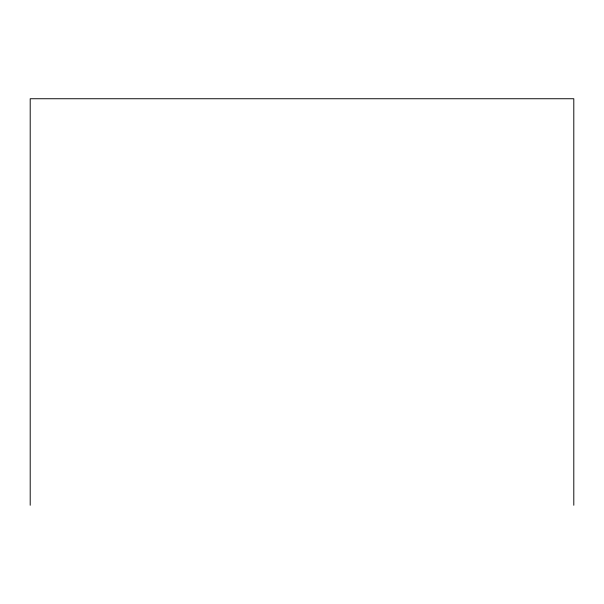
<?xml version="1.0" encoding="UTF-8"?>
<svg xmlns="http://www.w3.org/2000/svg" width="604" height="604" viewBox="0 0 604 604"><rect width="100%" height="100%" fill="white"/><g stroke="black" fill="none" stroke-linecap="round" stroke-linejoin="round"><path stroke-width="0.91" d="M573.8 505.261L573.8 98.739L30.2 98.739L30.2 505.261"/></g></svg>
